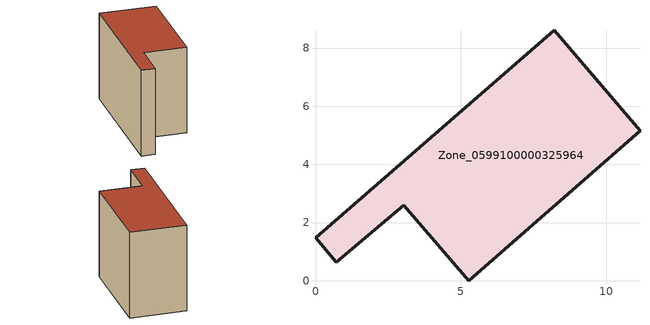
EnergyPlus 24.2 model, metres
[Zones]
Zone_0599100000325964
 floor ground (C_G): 3.03,2.6 0.72,0.63 0,1.48 8.21,8.61 11.16,5.15 5.27,0 z0
 wall outside (C_F): 8.21,8.61 0,1.48 0.72,0.63 3.03,2.6 5.27,0 11.16,5.15 8.21,8.61 z0:7.21
 roof outside (C_R): 11.16,5.15 8.21,8.61 0,1.48 0.72,0.63 3.03,2.6 5.27,0 z7.21
[BUILDING]
Pand.0599100000325964: North Axis=0; Terrain=City; Loads Convergence Tolerance Value=0.04; Temperature Convergence Tolerance Value=0.4; Solar Distribution=FullExterior; Maximum Number of Warmup Days=25; Minimum Number of Warmup Days=1
[Site:Location]
Rotterdam.The.Hague.AP_ZH_NLD Design_Conditions: Latitude=51.96; Longitude=4.45; Time Zone=1; Elevation=-4.5
[SITE:GROUNDTEMPERATURE:BUILDINGSURFACE]
18, 18, 18, 18, 18, 18, 18, 18, 18, 18, 18, 18
[MATERIAL] Thermal Absorptance=0.9; Solar Absorptance=0.7; Visible Absorptance=0.7
Name | Roughness | Thickness | Conductivity | Density | Specific Heat
G.TI.1946 | MediumSmooth | 0.15 | 1 | 540 | 1210
F.TI.1946 | Rough | 0.3 | 0.857143 | 1920 | 840
R.TI.1946 | MediumRough | 0.2 | 0.1 | 1500 | 1000
[CONSTRUCTION]
C_G: G.TI.1946
C_F: F.TI.1946
C_R: R.TI.1946
[ZONE]
Zone_0599100000325964: Type=1; Multiplier=1; Ceiling Height=Autocalculate; Volume=Autocalculate; Floor Area=autocalculate; Part of Total Floor Area=Yes
[ZONEINFILTRATION:DESIGNFLOWRATE]
Infil_Zone_0599100000325964: Zone or ZoneList or Space or SpaceList=Zone_0599100000325964; Schedule=AlwaysOn; Design Flow Rate Calculation Method=Flow/Area; Flow Rate per Floor Area=0.003; Constant Term Coefficient=1; Temperature Term Coefficient=0; Velocity Term Coefficient=0; Velocity Squared Term Coefficient=0
[HVACTEMPLATE:ZONE:IDEALLOADSAIRSYSTEM]
Zone_0599100000325964: Maximum Heating Supply Air Temperature=50; Minimum Cooling Supply Air Temperature=13; Maximum Heating Supply Air Humidity Ratio=0.0156; Minimum Cooling Supply Air Humidity Ratio=0.0077; Heating Limit=NoLimit; Cooling Limit=NoLimit; Dehumidification Control Type=ConstantSensibleHeatRatio; Cooling Sensible Heat Ratio=0.7; Dehumidification Setpoint=60; Humidification Control Type=None; Humidification Setpoint=30; Outdoor Air Method=None; Outdoor Air Flow Rate per Person=0.00944; Outdoor Air Flow Rate per Zone Floor Area=0; Outdoor Air Flow Rate per Zone=0; Demand Controlled Ventilation Type=None; Outdoor Air Economizer Type=NoEconomizer; Heat Recovery Type=None; Sensible Heat Recovery Effectiveness=0.7; Latent Heat Recovery Effectiveness=0.65
[ZONECONTROL:THERMOSTAT]
ThermostatControl_Zone_0599100000325964: Zone or ZoneList=Zone_0599100000325964; Control Type Schedule=DualSetpointControlType; Control 1=Thermostat_Zone_0599100000325964; Temperature Difference Between Cutout And Setpoint=0
[THERMOSTATSETPOINT:DUALSETPOINT]
Thermostat_Zone_0599100000325964: Heating Setpoint Temperature Schedule=HeatingSetpoint_Zone_0599100000325964; Cooling Setpoint Temperature Schedule=CoolingSetpoint_Zone_0599100000325964
[SCHEDULE:COMPACT]
HeatingSetpoint_Zone_0599100000325964: Through: 12/31, For: AllDays, Until: 24:00, 21
CoolingSetpoint_Zone_0599100000325964: Through: 12/31, For: AllDays, Until: 24:00, 24
DualSetpointControlType: Through: 12/31, For: AllDays, Until: 24:00, 4
AlwaysOn: Through: 12/31, For: AllDays, Until: 24:00, 1
